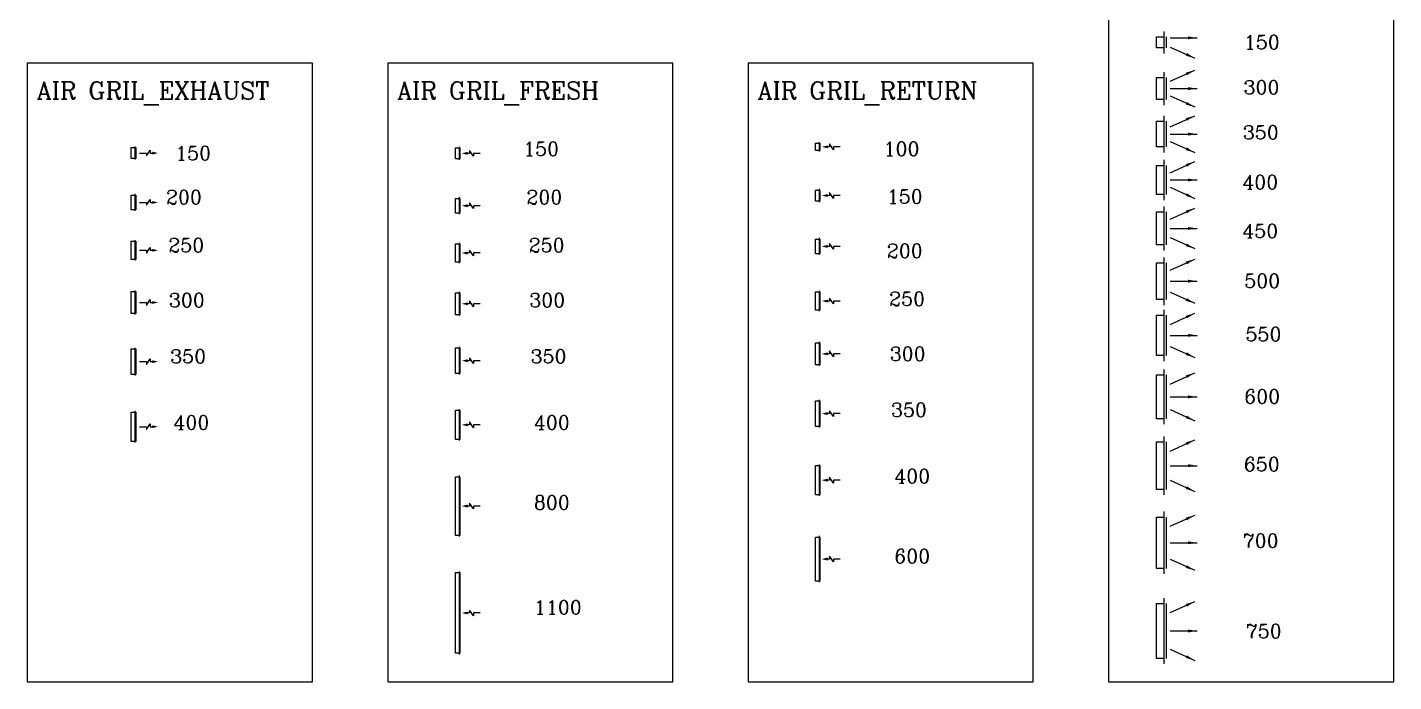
# Model space of a CAD drawing. Extents: x 462150 to 593348, y 35809 to 85242.
# Drawn here: x 565808 to 584450, y 61104 to 70035 of the extents above; entities that cross this region are included whole.
import ezdxf

# ---------------------------------------------------------------- set-up
doc = ezdxf.new("R2010")
doc.units = 0
doc.header["$LTSCALE"] = 500
doc.header["$MEASUREMENT"] = 0
doc.layers.add('AC-GRILL', color=2, linetype='Continuous')
doc.layers.add('PL-W-TEXT', color=7, linetype='Continuous')
doc.styles.add('FF-LOOP', font='romanc.shx', dxfattribs={"height": 2})

# ---------------------------------------------------------------- blocks, each defined once
blk = doc.blocks.new('05r')
for p, q in [((-0.57, 0), (-0.36, 0)), ((-0.36, 0.09), (-0.24, -0.09)), ((-0.36, 0), (-0.36, 0.09)), ((-0.24, 0), (-0.177, 0)), ((-0.24, -0.09), (-0.24, 0))]:
    blk.add_line(p, q)
blk.add_lwpolyline([(0, 0, 0, 0.09, 0), (-0.18, 0, 0.09, 0.09, 0)], format="xyseb")
blk = doc.blocks.new('EAG-150')
for p, q in [((-75, -50), (-75, 0)), ((-75, 0), (75, 0)), ((75, 0), (75, -50)), ((90, -50), (-90, -50)), ((75, -61), (-75, -61))]:
    blk.add_line(p, q)
at = {"xscale": -440.3119949583488, "yscale": 440.311994953081, "zscale": 440.3119949581878, "rotation": 90}
blk.add_blockref('05r', (0, -364), dxfattribs=at)
blk = doc.blocks.new('EAG-200')
for p, q in [((-100, -50), (-100, 0)), ((-100, 0), (100, 0)), ((100, 0), (100, -50)), ((115, -50), (-115, -50)), ((100, -61), (-100, -61))]:
    blk.add_line(p, q)
at = {"xscale": -440.3119949583488, "yscale": 440.311994953081, "zscale": 440.3119949581878, "rotation": 90}
blk.add_blockref('05r', (0, -364), dxfattribs=at)
blk = doc.blocks.new('EAG-250')
for p, q in [((-125, -50), (-125, 0)), ((-125, 0), (125, 0)), ((125, 0), (125, -50)), ((140, -50), (-140, -50)), ((125, -61), (-125, -61))]:
    blk.add_line(p, q)
at = {"xscale": -440.3119949583488, "yscale": 440.311994953081, "zscale": 440.3119949581878, "rotation": 90}
blk.add_blockref('05r', (0, -364), dxfattribs=at)
blk = doc.blocks.new('EAG-300')
for p, q in [((-150, -50), (-150, 0)), ((-150, 0), (150, 0)), ((150, 0), (150, -50)), ((165, -50), (-165, -50)), ((150, -61), (-150, -61))]:
    blk.add_line(p, q)
at = {"xscale": -440.3119949583488, "yscale": 440.311994953081, "zscale": 440.3119949581878, "rotation": 90}
blk.add_blockref('05r', (0, -364), dxfattribs=at)
blk = doc.blocks.new('EAG-350')
for p, q in [((-175, -50), (-175, 0)), ((-175, 0), (175, 0)), ((175, 0), (175, -50)), ((190, -50), (-190, -50)), ((175, -61), (-175, -61))]:
    blk.add_line(p, q)
at = {"xscale": -440.3119949583488, "yscale": 440.311994953081, "zscale": 440.3119949581878, "rotation": 90}
blk.add_blockref('05r', (0, -364), dxfattribs=at)
blk = doc.blocks.new('EAG-400')
for p, q in [((-200, -50), (-200, 0)), ((-200, 0), (200, 0)), ((200, 0), (200, -50)), ((215, -50), (-215, -50)), ((200, -61), (-200, -61))]:
    blk.add_line(p, q)
at = {"xscale": -440.3119949583488, "yscale": 440.311994953081, "zscale": 440.3119949581878, "rotation": 90}
blk.add_blockref('05r', (0, -364), dxfattribs=at)
blk = doc.blocks.new('FAG-150')
for p, q in [((-75, -50), (-75, 0)), ((-75, 0), (75, 0)), ((75, 0), (75, -50)), ((90, -50), (-90, -50)), ((75, -61), (-75, -61))]:
    blk.add_line(p, q)
at = {"xscale": 440.3119949583524, "yscale": 440.3119949583524, "zscale": 440.3119949583524, "rotation": 90}
blk.add_blockref('05r', (0, -86), dxfattribs=at)
blk = doc.blocks.new('FAG-200')
for p, q in [((-100, -50), (-100, 0)), ((-100, 0), (100, 0)), ((100, 0), (100, -50)), ((115, -50), (-115, -50)), ((100, -61), (-100, -61))]:
    blk.add_line(p, q)
at = {"xscale": 440.3119949583524, "yscale": 440.3119949583524, "zscale": 440.3119949583524, "rotation": 90}
blk.add_blockref('05r', (0, -86), dxfattribs=at)
blk = doc.blocks.new('FAG-250')
for p, q in [((-125, -50), (-125, 0)), ((-125, 0), (125, 0)), ((125, 0), (125, -50)), ((140, -50), (-140, -50)), ((125, -61), (-125, -61))]:
    blk.add_line(p, q)
at = {"xscale": 440.3119949583524, "yscale": 440.3119949583524, "zscale": 440.3119949583524, "rotation": 90}
blk.add_blockref('05r', (0, -86), dxfattribs=at)
blk = doc.blocks.new('FAG-300')
for p, q in [((-150, -50), (-150, 0)), ((-150, 0), (150, 0)), ((150, 0), (150, -50)), ((165, -50), (-165, -50)), ((150, -61), (-150, -61))]:
    blk.add_line(p, q)
at = {"xscale": 440.3119949583524, "yscale": 440.3119949583524, "zscale": 440.3119949583524, "rotation": 90}
blk.add_blockref('05r', (0, -86), dxfattribs=at)
blk = doc.blocks.new('FAG-350')
for p, q in [((-175, -50), (-175, 0)), ((-175, 0), (175, 0)), ((175, 0), (175, -50)), ((190, -50), (-190, -50)), ((175, -61), (-175, -61))]:
    blk.add_line(p, q)
at = {"xscale": 440.3119949583524, "yscale": 440.3119949583524, "zscale": 440.3119949583524, "rotation": 90}
blk.add_blockref('05r', (0, -86), dxfattribs=at)
blk = doc.blocks.new('FAG-400')
for p, q in [((-200, -50), (-200, 0)), ((-200, 0), (200, 0)), ((200, 0), (200, -50)), ((215, -50), (-215, -50)), ((200, -61), (-200, -61))]:
    blk.add_line(p, q)
at = {"xscale": 440.3119949583488, "yscale": 440.3119949583488, "zscale": 440.3119949583488, "rotation": 90}
blk.add_blockref('05r', (0, -86), dxfattribs=at)
blk = doc.blocks.new('FAG-800')
for p, q in [((0, -400), (0, 400)), ((0, 400), (50, 400)), ((50, 415), (50, -415)), ((61, 400), (61, -400)), ((50, -400), (0, -400))]:
    blk.add_line(p, q)
at = {"xscale": 440.3119949583488, "yscale": 440.3119949583488, "zscale": 440.3119949583488, "rotation": 180.0000000000047}
blk.add_blockref('05r', (86, 0), dxfattribs=at)
blk = doc.blocks.new('FAG-1100')
for p, q in [((-550, -50), (-550, 0)), ((-550, 0), (550, 0)), ((550, 0), (550, -50)), ((565, -50), (-565, -50)), ((550, -61), (-550, -61))]:
    blk.add_line(p, q)
at = {"xscale": 440.3119949583488, "yscale": 440.3119949583488, "zscale": 440.3119949583488, "rotation": 90}
blk.add_blockref('05r', (0, -86), dxfattribs=at)
blk = doc.blocks.new('RAG-100')
for p, q in [((-65, 50), (65, 50)), ((-50, 61), (50, 61)), ((-50, 0), (-50, 50)), ((50, 0), (-50, 0)), ((50, 50), (50, 0))]:
    blk.add_line(p, q)
at = {"xscale": 440.3119949583488, "yscale": 440.3119949583488, "zscale": 440.3119949583488, "rotation": 270}
blk.add_blockref('05r', (0, 86), dxfattribs=at)
blk = doc.blocks.new('RAG-150')
for p, q in [((-75, -50), (-75, 0)), ((-75, 0), (75, 0)), ((75, 0), (75, -50)), ((90, -50), (-90, -50)), ((75, -61), (-75, -61))]:
    blk.add_line(p, q)
at = {"xscale": 440.3119949583488, "yscale": 440.3119949583488, "zscale": 440.3119949583488, "rotation": 90}
blk.add_blockref('05r', (0, -86), dxfattribs=at)
blk = doc.blocks.new('RAG-200')
for p, q in [((-100, -50), (-100, 0)), ((-100, 0), (100, 0)), ((100, 0), (100, -50)), ((115, -50), (-115, -50)), ((100, -61), (-100, -61))]:
    blk.add_line(p, q)
at = {"xscale": 440.3119949583488, "yscale": 440.3119949583488, "zscale": 440.3119949583488, "rotation": 90}
blk.add_blockref('05r', (0, -86), dxfattribs=at)
blk = doc.blocks.new('RAG-250')
for p, q in [((-125, -50), (-125, 0)), ((-125, 0), (125, 0)), ((125, 0), (125, -50)), ((140, -50), (-140, -50)), ((125, -61), (-125, -61))]:
    blk.add_line(p, q)
at = {"xscale": 440.3119949583488, "yscale": 440.3119949583488, "zscale": 440.3119949583488, "rotation": 90}
blk.add_blockref('05r', (0, -86), dxfattribs=at)
blk = doc.blocks.new('RAG-300')
for p, q in [((-150, -50), (-150, 0)), ((-150, 0), (150, 0)), ((150, 0), (150, -50)), ((165, -50), (-165, -50)), ((150, -61), (-150, -61))]:
    blk.add_line(p, q)
at = {"xscale": 440.3119949583488, "yscale": 440.3119949583488, "zscale": 440.3119949583488, "rotation": 90}
blk.add_blockref('05r', (0, -86), dxfattribs=at)
blk = doc.blocks.new('RAG-350')
for p, q in [((-175, -50), (-175, 0)), ((-175, 0), (175, 0)), ((175, 0), (175, -50)), ((190, -50), (-190, -50)), ((175, -61), (-175, -61))]:
    blk.add_line(p, q)
at = {"xscale": 440.3119949583488, "yscale": 440.3119949583488, "zscale": 440.3119949583488, "rotation": 90}
blk.add_blockref('05r', (0, -86), dxfattribs=at)
blk = doc.blocks.new('RAG-400')
for p, q in [((-200, -50), (-200, 0)), ((-200, 0), (200, 0)), ((200, 0), (200, -50)), ((215, -50), (-215, -50)), ((200, -61), (-200, -61))]:
    blk.add_line(p, q)
at = {"xscale": 440.3119949583488, "yscale": 440.3119949583488, "zscale": 440.3119949583488, "rotation": 90}
blk.add_blockref('05r', (0, -86), dxfattribs=at)
blk = doc.blocks.new('RAG-600')
for p, q in [((-300, -50), (-300, 0)), ((-300, 0), (300, 0)), ((300, 0), (300, -50)), ((315, -50), (-315, -50)), ((300, -61), (-300, -61))]:
    blk.add_line(p, q)
at = {"xscale": 440.3119949583488, "yscale": 440.3119949583488, "zscale": 440.3119949583488, "rotation": 90}
blk.add_blockref('05r', (0, -86), dxfattribs=at)
blk = doc.blocks.new('SG-150')
for p, q in [((0, -75), (0, 75)), ((0, 75), (100, 75)), ((100, 150), (100, -150)), ((130, 75), (130, -75)), ((187, 63), (553, 63)), ((100, -75), (0, -75)), ((187, -62), (520, -214))]:
    blk.add_line(p, q)
for points in [[(429, 43), (429, 83), (549, 63)], [(399, -181), (415, -144), (516, -212)]]:
    blk.add_solid(points)
blk = doc.blocks.new('SG-300')
for p, q in [((-150, -100), (-150, 0)), ((-150, 0), (150, 0)), ((150, 0), (150, -100)), ((225, -100), (-225, -100)), ((150, -130), (-150, -130)), ((-100, -187), (-251, -520)), ((0, -187), (0, -553)), ((100, -187), (251, -520))]:
    blk.add_line(p, q)
for points in [[(-218, -399), (-182, -415), (-250, -516)], [(-20, -429), (20, -429), (0, -549)], [(218, -399), (182, -415), (250, -516)]]:
    blk.add_solid(points)
blk = doc.blocks.new('SG-350')
for p, q in [((-175, -100), (-175, 0)), ((-175, 0), (175, 0)), ((175, 0), (175, -100)), ((250, -100), (-250, -100)), ((175, -130), (-175, -130)), ((-100, -187), (-251, -520)), ((0, -187), (0, -553)), ((100, -187), (251, -520))]:
    blk.add_line(p, q)
for points in [[(-218, -399), (-182, -415), (-250, -516)], [(-20, -429), (20, -429), (0, -549)], [(218, -399), (182, -415), (250, -516)]]:
    blk.add_solid(points)
blk = doc.blocks.new('SG-400')
for p, q in [((-200, -100), (-200, 0)), ((-200, 0), (200, 0)), ((200, 0), (200, -100)), ((275, -100), (-275, -100)), ((200, -130), (-200, -130)), ((-100, -187), (-251, -520)), ((0, -187), (0, -553)), ((100, -187), (251, -520))]:
    blk.add_line(p, q)
for points in [[(-218, -399), (-182, -415), (-250, -516)], [(-20, -429), (20, -429), (0, -549)], [(218, -399), (182, -415), (250, -516)]]:
    blk.add_solid(points)
blk = doc.blocks.new('SG-450')
for p, q in [((-225, -100), (-225, 0)), ((-225, 0), (225, 0)), ((225, 0), (225, -100)), ((300, -100), (-300, -100)), ((225, -130), (-225, -130)), ((-125, -187), (-276, -520)), ((0, -187), (0, -553)), ((125, -187), (276, -520))]:
    blk.add_line(p, q)
for points in [[(-243, -399), (-207, -415), (-275, -516)], [(-20, -429), (20, -429), (0, -549)], [(243, -399), (207, -415), (275, -516)]]:
    blk.add_solid(points)
blk = doc.blocks.new('SG-500')
for p, q in [((-250, -100), (-250, 0)), ((-250, 0), (250, 0)), ((250, 0), (250, -100)), ((325, -100), (-325, -100)), ((250, -130), (-250, -130)), ((-150, -187), (-301, -520)), ((0, -187), (0, -553)), ((150, -187), (301, -520))]:
    blk.add_line(p, q)
for points in [[(-268, -399), (-232, -415), (-300, -516)], [(-20, -429), (20, -429), (0, -549)], [(268, -399), (232, -415), (300, -516)]]:
    blk.add_solid(points)
blk = doc.blocks.new('SG-550')
for p, q in [((-275, -100), (-275, 0)), ((-275, 0), (275, 0)), ((275, 0), (275, -100)), ((350, -100), (-350, -100)), ((275, -130), (-275, -130)), ((-150, -187), (-301, -520)), ((0, -187), (0, -553)), ((150, -187), (301, -520))]:
    blk.add_line(p, q)
for points in [[(-268, -399), (-232, -415), (-300, -516)], [(-20, -429), (20, -429), (0, -549)], [(268, -399), (232, -415), (300, -516)]]:
    blk.add_solid(points)
blk = doc.blocks.new('SG-600')
for p, q in [((-300, -100), (-300, 0)), ((-300, 0), (300, 0)), ((300, 0), (300, -100)), ((375, -100), (-375, -100)), ((300, -130), (-300, -130)), ((-175, -187), (-326, -520)), ((0, -187), (0, -553)), ((175, -187), (326, -520))]:
    blk.add_line(p, q)
for points in [[(-293, -399), (-257, -415), (-325, -516)], [(-20, -429), (20, -429), (0, -549)], [(293, -399), (257, -415), (325, -516)]]:
    blk.add_solid(points)
blk = doc.blocks.new('SG-650')
for p, q in [((-325, -100), (-325, 0)), ((-325, 0), (325, 0)), ((325, 0), (325, -100)), ((400, -100), (-400, -100)), ((325, -130), (-325, -130)), ((-200, -187), (-351, -520)), ((0, -187), (0, -553)), ((200, -187), (351, -520))]:
    blk.add_line(p, q)
for points in [[(-318, -399), (-282, -415), (-350, -516)], [(-20, -429), (20, -429), (0, -549)], [(318, -399), (282, -415), (350, -516)]]:
    blk.add_solid(points)
blk = doc.blocks.new('SG-700')
for p, q in [((-350, -100), (-350, 0)), ((-350, 0), (350, 0)), ((350, 0), (350, -100)), ((425, -100), (-425, -100)), ((350, -130), (-350, -130)), ((-225, -187), (-376, -520)), ((0, -187), (0, -553)), ((225, -187), (376, -520))]:
    blk.add_line(p, q)
for points in [[(-343, -399), (-307, -415), (-375, -516)], [(-20, -429), (20, -429), (0, -549)], [(343, -399), (307, -415), (375, -516)]]:
    blk.add_solid(points)
blk = doc.blocks.new('SG-750')
for p, q in [((-375, -100), (-375, 0)), ((-375, 0), (375, 0)), ((375, 0), (375, -100)), ((450, -100), (-450, -100)), ((375, -130), (-375, -130)), ((-250, -187), (-401, -520)), ((0, -187), (0, -553)), ((250, -187), (401, -520))]:
    blk.add_line(p, q)
for points in [[(-368, -399), (-332, -415), (-400, -516)], [(-20, -429), (20, -429), (0, -549)], [(368, -399), (332, -415), (400, -516)]]:
    blk.add_solid(points)

msp = doc.modelspace()

# ---------------------------------------------------------------- linework, layer by layer
for points in [[(580560, 61103.6), (584449.8, 61103.6), (584449.8, 70772.9), (580560, 70772.9)], [(565808.2, 61103.6), (569698, 61103.6), (569698, 69543.8), (565808.2, 69543.8)], [(570725.4, 61103.6), (574615.3, 61103.6), (574615.3, 69543.8), (570725.4, 69543.8)], [(575642.7, 61103.6), (579532.6, 61103.6), (579532.6, 69543.8), (575642.7, 69543.8)]]:
    msp.add_lwpolyline(points, close=True)

# ---------------------------------------------------------------- block references
at = {"layer": 'AC-GRILL'}
for name, p in [('SG-150', (581214.9, 69828.4)), ('FAG-800', (571649.2, 63500.7))]:
    msp.add_blockref(name, p, dxfattribs=at)
for name, p, rotation in [('SG-300', (581214.9, 69198.9), 90), ('SG-350', (581214.9, 68577.2), 90), ('RAG-100', (576561.2, 68403.7), 270), ('EAG-150', (567227.1, 68319.2), 90), ('FAG-150', (571649.2, 68315), 90), ('SG-400', (581214.9, 67951.3), 90), ('EAG-200', (567227.1, 67645.3), 90), ('FAG-200', (571649.2, 67599.8), 90), ('RAG-150', (576561.2, 67738.9), 90), ('SG-450', (581214.9, 67290.4), 90), ('EAG-250', (567227.1, 66991.4), 90), ('RAG-200', (576561.2, 67044.8), 90), ('FAG-250', (571649.2, 66954.9), 90), ('SG-500', (581214.9, 66570), 90), ('EAG-300', (567227.1, 66279.3), 90), ('FAG-300', (571649.2, 66261.7), 90), ('RAG-250', (576561.2, 66299.2), 90), ('SG-550', (581214.9, 65830.5), 90), ('EAG-350', (567227.1, 65472), 90), ('FAG-350', (571649.2, 65484.7), 90), ('RAG-300', (576561.2, 65577.6), 90), ('SG-600', (581214.9, 64991.5), 90), ('RAG-350', (576561.2, 64762.2), 90), ('EAG-400', (567227.1, 64584), 90), ('FAG-400', (571649.2, 64608.7), 90), ('SG-650', (581214.9, 64051.9), 90), ('RAG-400', (576561.2, 63854.2), 90), ('SG-700', (581214.9, 62999.5), 90), ('RAG-600', (576561.2, 62777.1), 90), ('FAG-1100', (571649.2, 62041.9), 90), ('SG-750', (581214.9, 61795.7), 90)]:
    msp.add_blockref(name, p, dxfattribs=dict(at, rotation=rotation))

# ---------------------------------------------------------------- texts
at = {"layer": 'PL-W-TEXT', "style": 'FF-LOOP'}
for s, height, p in [('150', 190.51, (582406, 69737.7)), ('AIR GRIL_EXHAUST', 238.14, (565936.8, 69054.4, 0)), ('AIR GRIL_FRESH', 238.14, (570854.1, 69054.4, 0)), ('AIR GRIL_RETURN', 238.14, (575771.3, 69054.4, 0)), ('300', 190.51, (582401, 69121)), ('350', 190.51, (582392, 68506.5)), ('150', 190.51, (572572.8, 68282.6)), ('100', 190.51, (577490.1, 68282.6)), ('150', 190.51, (567824.3, 68224.2)), ('400', 190.51, (582384.4, 67828.1)), ('200', 190.51, (567699.8, 67620.6)), ('200', 190.51, (572617.1, 67620.6)), ('150', 190.51, (577534.3, 67630.3)), ('450', 190.51, (582384.5, 67159.8)), ('250', 190.51, (567731.3, 66966.8)), ('250', 190.51, (572648.6, 66966.8)), ('200', 190.51, (577534.3, 66889.1)), ('500', 190.51, (582411.4, 66479.2)), ('300', 190.51, (567739.3, 66216)), ('300', 190.51, (572656.5, 66216)), ('250', 190.51, (577565.9, 66235.2)), ('550', 190.51, (582428.4, 65752.9)), ('350', 190.51, (567757.1, 65449.1)), ('350', 190.51, (572674.3, 65449.1)), ('300', 190.51, (577573.8, 65484.5)), ('600', 190.51, (582411.4, 64900.6)), ('350', 190.51, (577591.6, 64717.6)), ('400', 190.51, (567801.7, 64545)), ('400', 190.51, (572719, 64545)), ('650', 190.51, (582405.7, 63976.4)), ('400', 190.51, (577636.3, 63813.4)), ('800', 190.51, (572719, 63452.2)), ('700', 190.51, (582389.9, 62932.9)), ('600', 190.51, (577636.3, 62720.7)), ('1100', 190.51, (572719, 62023.4)), ('750', 190.51, (582431.7, 61696.8))]:
    msp.add_text(s, height=height, dxfattribs=at).set_placement(p)

doc.saveas('drawing.dxf')
